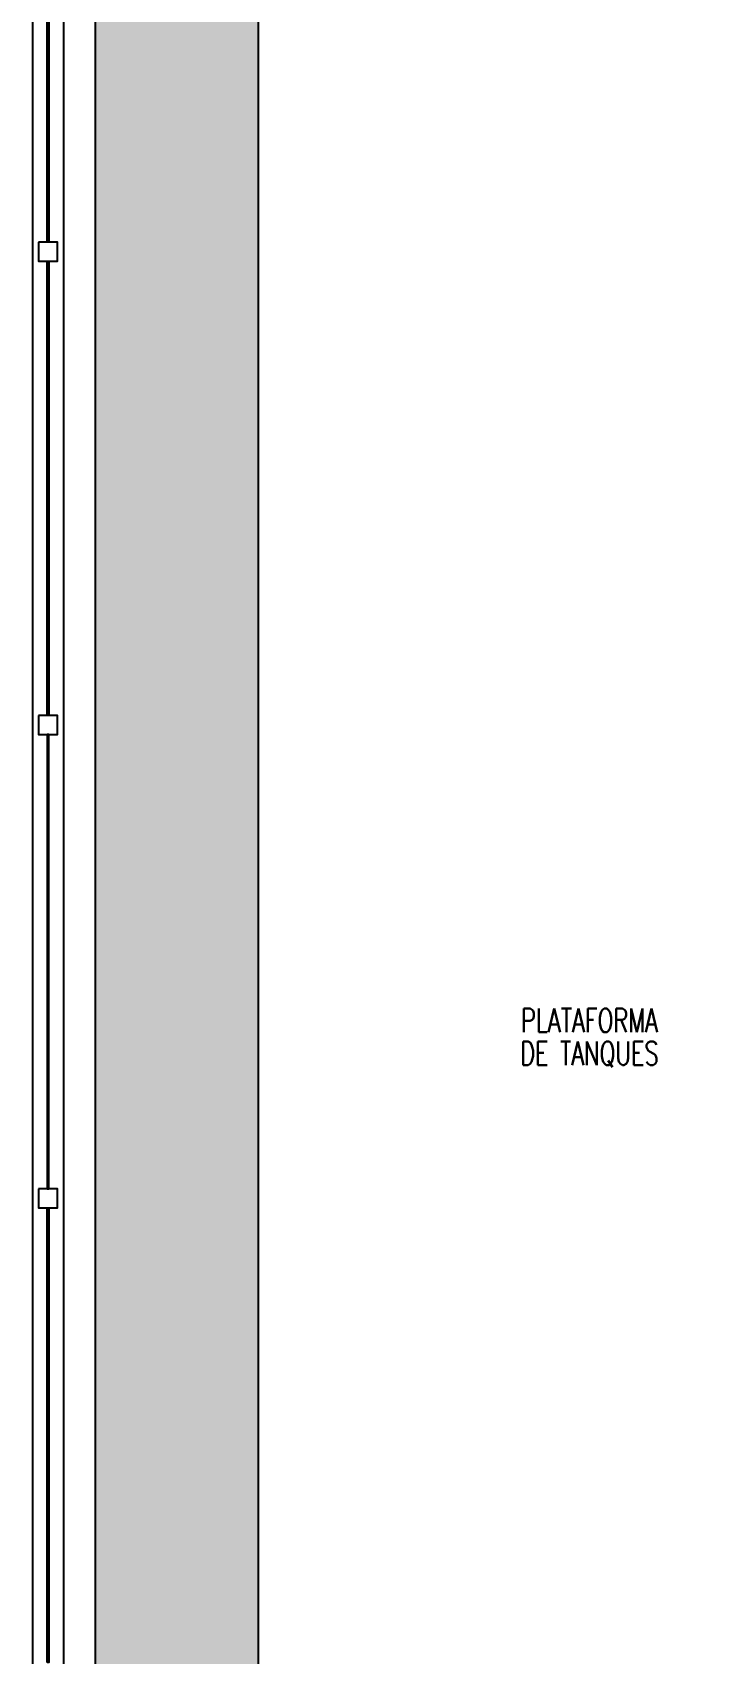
# Model space of a CAD drawing. Header units: millimetres. Extents: x -579 to 213, y -67 to 509.
# Drawn here: x -58.53 to -54.29, y 20.97 to 31.25 of the extents above; entities that cross this region are included whole.
import ezdxf
from ezdxf.enums import TextEntityAlignment as Align
from ezdxf.xclip import XClip

# ---------------------------------------------------------------- set-up
doc = ezdxf.new("R2010")
doc.units = ezdxf.units.MM
doc.header["$LTSCALE"] = 0.1
for name, color, linetype in [('X REF - ANELO INST bind$0$X REF - ANELO EXT$0$A-CORDONES', 8, 'Continuous'), ('X REF - ANELO INST bind$0$X REF - ANELO EXT$0$A-GRANZA', 8, 'Continuous'), ('X REF - ANELO INST bind$0$X REF - ANELO EXT$0$A-MURO BLOCK', 7, 'Continuous'), ('X REF - ANELO INST bind$0$X REF - ANELO EXT$0$A-VISTAS', 8, 'Continuous'), ('X REF - ANELO INST bind$0$X REF - ANELO EXT$0$C-METALICA', 8, 'Continuous'), ('X REF - ANELO INST bind$0$X REF - ANELO EXT$0$R-NOMBRE LOCAL', 7, 'Continuous')]:
    doc.layers.add(name, color=color, linetype=linetype)
doc.styles.add('X REF - ANELO INST bind$0$X REF - ANELO EXT$0$VAUX', font='romans.shx', dxfattribs={"width": 0.85})

# ---------------------------------------------------------------- blocks, each defined once
blk = doc.blocks.new('X REF - ANELO INST bind$0$X REF - ANELO EXT$0$N Local')
at = {"layer": 'X REF - ANELO INST bind$0$X REF - ANELO EXT$0$R-NOMBRE LOCAL', "lineweight": 0, "style": 'X REF - ANELO INST bind$0$X REF - ANELO EXT$0$VAUX', "width": 0.85}
for p in [(6337.572, -934.455), (6337.572, -934.715)]:
    blk.add_attdef('NOMBRE', text='', height=0.182, dxfattribs=at).set_placement(p, align=Align.CENTER)
blk = doc.blocks.new('X REF - ANELO INST bind$0$X REF - ANELO EXT')
at = {"layer": 'X REF - ANELO INST bind$0$X REF - ANELO EXT$0$A-GRANZA'}
h = blk.add_hatch(dxfattribs=at)
h.set_pattern_fill('AR-CONC', color=256, scale=0.005)
h.paths.add_polyline_path([(-41.949, -3.417), (-41.949, -4.017), (-42.549, -4.017), (-42.549, -3.417)])
h.paths.add_polyline_path([(-56.044, -4.017), (-56.644, -4.017), (-56.644, -3.417), (-56.044, -3.417)])
h.paths.add_polyline_path([(-53.328, 35.86), (-53.328, 32.371), (-57.099, 32.371), (-57.099, 17.382), (-55.528, 17.382), (-55.528, -2.535), (-39.963, -2.535), (-39.962, -5.846), (-58.132, -5.846), (-58.132, 35.86)])
h.paths.add_polyline_path([(-56.044, 15.481), (-56.644, 15.481), (-56.644, 16.081), (-56.044, 16.081)])
at = {"layer": 'X REF - ANELO INST bind$0$X REF - ANELO EXT$0$A-CORDONES'}
for points in [[(-29.147, -5.846), (-58.132, -5.847), (-58.132, 35.922)], [(-53.328, 17.382), (-57.099, 17.382), (-57.099, 32.371), (-53.328, 32.371)]]:
    blk.add_lwpolyline(points, dxfattribs=at)
at = {"layer": 'X REF - ANELO INST bind$0$X REF - ANELO EXT$0$A-MURO BLOCK', "linetype": 'Continuous', "ltscale": 0.1}
for points in [[(-58.493, 29.918), (-58.493, 29.798), (-58.373, 29.798), (-58.373, 29.918)], [(-58.493, 26.918), (-58.493, 26.798), (-58.373, 26.798), (-58.373, 26.918)], [(-58.493, 23.918), (-58.493, 23.798), (-58.373, 23.798), (-58.373, 23.918)]]:
    blk.add_lwpolyline(points, close=True, dxfattribs=at)
at = {"layer": 'X REF - ANELO INST bind$0$X REF - ANELO EXT$0$A-VISTAS'}
blk.add_lwpolyline([(-28.847, -6.247), (-28.847, -6.047), (-58.332, -6.047), (-58.332, 35.922), (-58.332, 35.922), (-58.332, 35.922), (-58.532, 35.922), (-58.532, 35.922), (-58.532, 35.922), (-58.532, -6.247), (-28.847, -6.247)], dxfattribs=at)
at = {"layer": 'X REF - ANELO INST bind$0$X REF - ANELO EXT$0$C-METALICA'}
for points in [[(-58.438, 29.918), (-58.438, 32.798), (-58.428, 32.798), (-58.428, 29.918)], [(-58.438, 26.918), (-58.438, 29.798), (-58.428, 29.798), (-58.428, 26.918)], [(-58.438, 26.798), (-58.438, 23.918), (-58.428, 23.918), (-58.428, 26.798)], [(-58.438, 20.918), (-58.438, 23.798), (-58.428, 23.798), (-58.428, 20.918)]]:
    blk.add_lwpolyline(points, close=True, dxfattribs=at)
ref = blk.add_blockref('X REF - ANELO INST bind$0$X REF - ANELO EXT$0$N Local', (5015.056, 772.475, 0.002), dxfattribs=dict(xscale=-0.7999999999999545, yscale=0.8000000000000114, zscale=0.8))
ref.add_attrib('NOMBRE', 'PLATAFORMA', dxfattribs={"layer": 'X REF - ANELO INST bind$0$X REF - ANELO EXT$0$R-NOMBRE LOCAL', "lineweight": 0, "height": 0.15, "style": 'X REF - ANELO INST bind$0$X REF - ANELO EXT$0$VAUX', "width": 0.7}).set_placement((-55.002, 24.911, 0.002), align=Align.CENTER)
ref.add_attrib('NOMBRE', 'DE TANQUES', dxfattribs={"layer": 'X REF - ANELO INST bind$0$X REF - ANELO EXT$0$R-NOMBRE LOCAL', "lineweight": 0, "height": 0.15, "style": 'X REF - ANELO INST bind$0$X REF - ANELO EXT$0$VAUX', "width": 0.7}).set_placement((-55.002, 24.703, 0.002), align=Align.CENTER)
blk = doc.blocks.new('X REF - ANELO INST bind$0$X REF - ANELO')
blk.add_blockref('X REF - ANELO INST bind$0$X REF - ANELO EXT', (0, 0))
blk = doc.blocks.new('X REF - ANELO INST bind')
ref = blk.add_blockref('X REF - ANELO INST bind$0$X REF - ANELO', (0, 0))
XClip(ref).set_block_clipping_path([(-76.9680737415, -24.7711317477), (92.9860355418, 61.1669630168)])

msp = doc.modelspace()

# ---------------------------------------------------------------- block references
msp.add_blockref('X REF - ANELO INST bind', (0, 0))

doc.saveas('drawing.dxf')
